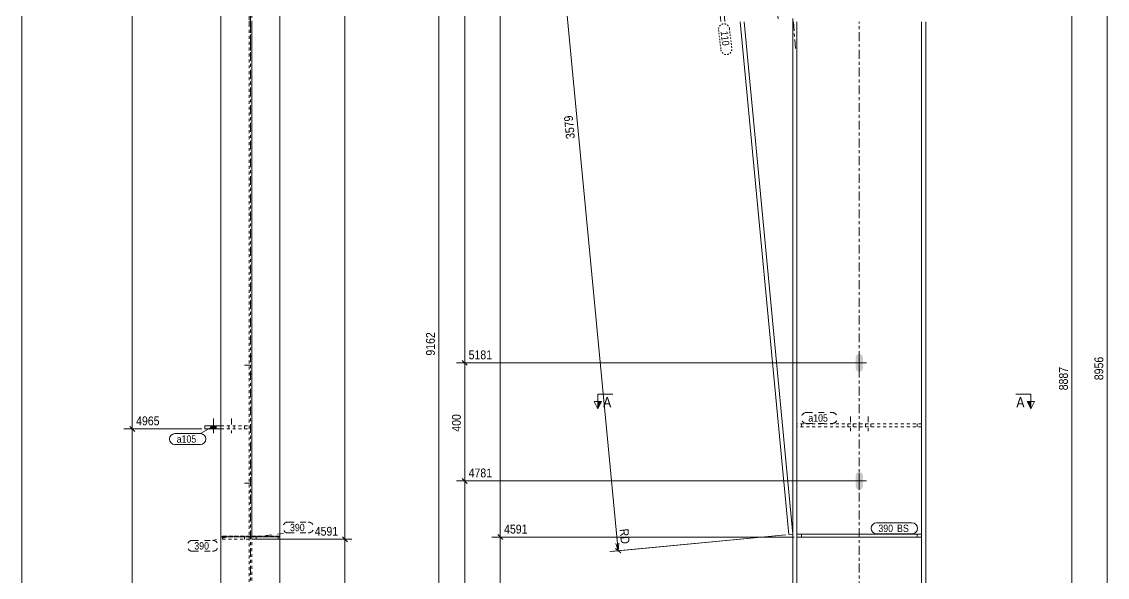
# Model space of a CAD drawing. Header units: millimetres. Extents: x 2 to 579, y 1 to 825.
# Drawn here: x 5 to 372.6, y 321.1 to 509.3 of the extents above; entities that cross this region are included whole.
import ezdxf

# ---------------------------------------------------------------- set-up
doc = ezdxf.new("R2010")
doc.units = ezdxf.units.MM
for name, pattern in [('XKITLINE00', [0]), ('XKITLINE01', [4, 1, -1, 1, -1]), ('XKITLINE02', [4, 2, -2]), ('XKITLINE03', [6, 3, -1, 1, -1]), ('XKITLINE04', [3, 0.5, -0.5, 0.5, -0.5, 0.5, -0.5])]:
    doc.linetypes.add(name, pattern=pattern)
for name, color, linetype, lineweight in [('Bolt', 3, 'Continuous', 0), ('Dimensions', 7, 'Continuous', 0), ('DrawingSheet', 5, 'Continuous', 0), ('Part', 2, 'Continuous', 0), ('PartMark', 7, 'Continuous', 0), ('Section', 6, 'Continuous', 0)]:
    doc.layers.add(name, color=color, linetype=linetype, lineweight=lineweight)
doc.styles.add('ARIAL', font='ARIAL.TTF')

# ---------------------------------------------------------------- blocks, each defined once
blk = doc.blocks.new('*A6')
at = {"layer": 'Bolt'}
for points in [[(289.12, 390.81), (288.65, 390.72), (288.17, 390.81), (287.76, 391.08), (287.49, 391.49), (287.4, 391.97), (287.4, 395.47), (287.49, 395.94), (287.76, 396.35), (288.17, 396.62), (288.65, 396.72), (289.12, 396.62), (289.53, 396.35), (289.8, 395.94), (289.9, 395.47), (289.9, 391.97), (289.8, 391.49), (289.53, 391.08)], [(289.12, 350.81), (288.65, 350.72), (288.17, 350.81), (287.76, 351.08), (287.49, 351.49), (287.4, 351.97), (287.4, 355.47), (287.49, 355.94), (287.76, 356.35), (288.17, 356.62), (288.65, 356.72), (289.12, 356.62), (289.53, 356.35), (289.8, 355.94), (289.9, 355.47), (289.9, 351.97), (289.8, 351.49), (289.53, 351.08)]]:
    blk.add_hatch(color=3, dxfattribs=at).paths.add_polyline_path(points, flags=17)
at = {"layer": 'Bolt', "color": 3, "linetype": 'XKITLINE00', "lineweight": 0}
for p, q in [((291.15, 393.72), (286.15, 393.72)), ((288.65, 396.22), (288.65, 391.22)), ((291.15, 353.72), (286.15, 353.72)), ((288.65, 356.22), (288.65, 351.22))]:
    blk.add_line(p, q, dxfattribs=at)
blk = doc.blocks.new('*A10')
at = {"layer": 'Bolt', "color": 3, "linetype": 'XKITLINE02', "lineweight": 0}
for p, q in [((285.65, 375.59), (285.65, 370.59)), ((285.65, 375.59), (285.65, 370.59)), ((291.65, 375.59), (291.65, 370.59)), ((291.65, 375.59), (291.65, 370.59)), ((284.75, 373.09), (284.75, 372.09)), ((284.75, 373.09), (284.75, 372.09)), ((286.55, 373.09), (286.55, 372.09)), ((286.55, 373.09), (286.55, 372.09)), ((290.75, 373.09), (290.75, 372.09)), ((290.75, 373.09), (290.75, 372.09)), ((292.55, 373.09), (292.55, 372.09)), ((292.55, 373.09), (292.55, 372.09))]:
    blk.add_line(p, q, dxfattribs=at)
blk = doc.blocks.new('*A13')
at = {"layer": 'Part', "color": 2, "linetype": 'XKITLINE00', "lineweight": 0}
for p, q in [((266.15, 509.22), (266.15, 220.7)), ((267.55, 509.22), (267.55, 220.7)), ((309.75, 220.7), (309.75, 509.22)), ((311.15, 220.7), (311.15, 509.22))]:
    blk.add_line(p, q, dxfattribs=at)
at = {"layer": 'Part', "color": 7, "linetype": 'XKITLINE03', "lineweight": 0}
blk.add_line((288.65, 220.7), (288.65, 509.22), dxfattribs=at)
blk = doc.blocks.new('*A18')
at = {"layer": 'Part', "color": 7, "linetype": 'XKITLINE01', "lineweight": 0}
for p, q in [((309.75, 335.7), (267.55, 335.7)), ((267.55, 335.7), (267.55, 334.7)), ((267.55, 334.7), (309.75, 334.7)), ((269.05, 334.7), (269.05, 335.7)), ((308.25, 334.7), (308.25, 335.7)), ((309.75, 334.7), (309.75, 335.7))]:
    blk.add_line(p, q, dxfattribs=at)
blk = doc.blocks.new('*A19')
at = {"layer": 'Part', "color": 7, "linetype": 'XKITLINE01', "lineweight": 0}
for p, q in [((229.5, 638.25), (264.98, 666.22)), ((264.98, 666.22), (266.15, 665.67)), ((266.15, 509.32), (266.15, 665.67)), ((266.15, 509.32), (266.15, 665.67)), ((266.15, 665.67), (266.15, 665.67)), ((266.15, 335.7), (266.15, 509.22)), ((266.15, 335.7), (266.15, 509.22))]:
    blk.add_line(p, q, dxfattribs=at)
at = {"layer": 'Part', "color": 2, "linetype": 'XKITLINE00', "lineweight": 0}
for p, q in [((266.15, 665.67), (264.98, 666.22)), ((241.74, 509.32), (229.5, 638.25)), ((230.81, 639.28), (243.15, 509.32)), ((264.75, 335.56), (248.26, 509.22)), ((249.67, 509.22), (266.15, 335.7)), ((266.15, 335.7), (264.75, 335.56))]:
    blk.add_line(p, q, dxfattribs=at)
at = {"layer": 'Part', "color": 7, "linetype": 'XKITLINE03', "lineweight": 0}
for p, q in [((249.58, 664.78), (261.21, 509.32)), ((266.35, 509.22), (267.09, 499.33))]:
    blk.add_line(p, q, dxfattribs=at)
blk = doc.blocks.new('*A20')
at = {"layer": 'Part', "color": 2, "linetype": 'XKITLINE00', "lineweight": 0}
for p, q in [((267.55, 335.7), (309.75, 335.7)), ((267.55, 334.7), (309.75, 334.7))]:
    blk.add_line(p, q, dxfattribs=at)
at = {"layer": 'Part', "color": 7, "linetype": 'XKITLINE01', "lineweight": 0}
for p, q in [((267.55, 335.7), (267.55, 334.7)), ((269.05, 334.7), (269.05, 335.7)), ((308.25, 335.7), (308.25, 334.7)), ((309.75, 334.7), (309.75, 335.7))]:
    blk.add_line(p, q, dxfattribs=at)
blk = doc.blocks.new('*A22')
at = {"layer": 'Part', "color": 7, "linetype": 'XKITLINE01', "lineweight": 0}
for p, q in [((309.75, 373.09), (267.55, 373.09)), ((267.55, 372.09), (267.55, 373.09)), ((309.75, 372.09), (267.55, 372.09)), ((269.05, 373.09), (269.05, 372.09)), ((308.25, 372.09), (308.25, 373.09)), ((309.75, 373.09), (309.75, 372.09))]:
    blk.add_line(p, q, dxfattribs=at)
blk = doc.blocks.new('*A25')
at = {"layer": 'Bolt', "color": 3, "linetype": 'XKITLINE02', "lineweight": 0}
for p, q in [((82, 395.98), (82.9, 395.98)), ((80.45, 392.98), (84.45, 392.98)), ((82, 389.98), (82.9, 389.98)), ((80.45, 352.98), (84.45, 352.98)), ((82, 355.98), (82.9, 355.98)), ((82, 349.98), (82.9, 349.98))]:
    blk.add_line(p, q, dxfattribs=at)
blk = doc.blocks.new('*A29')
at = {"layer": 'Bolt'}
blk.add_hatch(color=3, dxfattribs=at).paths.add_polyline_path([(69.1, 371.35), (69.1, 372.35), (70.9, 372.35), (70.9, 371.35)], flags=17)
blk.add_hatch(color=3, dxfattribs=at).paths.add_polyline_path([(69.1, 371.35), (69.1, 372.35), (70.9, 372.35), (70.9, 371.35)], flags=17)
at = {"layer": 'Bolt', "color": 3, "linetype": 'XKITLINE00', "lineweight": 0}
for p, q in [((69.1, 372.35), (69.1, 371.35)), ((69.1, 372.35), (69.1, 371.35)), ((70, 374.85), (70, 369.85)), ((70, 374.85), (70, 369.85)), ((70.9, 372.35), (70.9, 371.35)), ((70.9, 372.35), (70.9, 371.35))]:
    blk.add_line(p, q, dxfattribs=at)
at = {"layer": 'Bolt', "color": 3, "linetype": 'XKITLINE02', "lineweight": 0}
for p, q in [((75.1, 372.35), (75.1, 371.35)), ((75.1, 372.35), (75.1, 371.35)), ((76, 374.85), (76, 369.85)), ((76, 374.85), (76, 369.85)), ((76.9, 372.35), (76.9, 371.35)), ((76.9, 372.35), (76.9, 371.35))]:
    blk.add_line(p, q, dxfattribs=at)
blk = doc.blocks.new('*A32')
at = {"layer": 'Part', "color": 7, "linetype": 'XKITLINE01', "lineweight": 0}
for p, q in [((72.45, 701.88), (72.45, 508.58)), ((82, 700.77), (82, 508.58)), ((82.9, 508.58), (82.9, 700.77)), ((92.45, 508.58), (92.45, 701.88)), ((72.45, 508.48), (72.45, 334.83)), ((82, 508.48), (82, 219.96)), ((82.9, 219.96), (82.9, 508.48)), ((92.45, 334.83), (92.45, 508.48))]:
    blk.add_line(p, q, dxfattribs=at)
at = {"layer": 'Part', "color": 7, "linetype": 'XKITLINE03', "lineweight": 0}
for p, q in [((82.45, 508.58), (82.45, 694.14)), ((82.45, 219.96), (82.45, 508.48))]:
    blk.add_line(p, q, dxfattribs=at)
at = {"layer": 'Part', "color": 2, "linetype": 'XKITLINE00', "lineweight": 0}
for p, q in [((72.45, 219.96), (72.45, 334.83)), ((92.45, 334.83), (92.45, 219.96))]:
    blk.add_line(p, q, dxfattribs=at)
blk = doc.blocks.new('*A37')
at = {"layer": 'Part', "color": 7, "linetype": 'XKITLINE01', "lineweight": 0}
for p, q in [((82, 334.96), (73, 334.96)), ((73, 334.96), (73, 333.96)), ((80.5, 334.96), (80.5, 333.96)), ((82, 333.96), (82, 334.96)), ((73, 333.96), (82, 333.96))]:
    blk.add_line(p, q, dxfattribs=at)
blk = doc.blocks.new('*A38')
at = {"layer": 'Part', "color": 7, "linetype": 'XKITLINE01', "lineweight": 0}
for p, q in [((82, 665.48), (82, 508.58)), ((82.9, 665.48), (82, 665.48)), ((82.9, 508.58), (82.9, 665.48)), ((82, 664.93), (82.9, 664.93)), ((82, 638.54), (72.45, 638.54)), ((72.45, 638.54), (72.45, 627.23)), ((72.45, 637.51), (92.45, 637.51)), ((92.45, 638.54), (82.9, 638.54)), ((92.45, 627.23), (92.45, 638.54)), ((82, 508.48), (82, 334.96)), ((82.9, 334.96), (82.9, 508.48)), ((92.45, 334.96), (72.45, 334.96))]:
    blk.add_line(p, q, dxfattribs=at)
at = {"layer": 'Part', "color": 7, "linetype": 'XKITLINE03', "lineweight": 0}
for p, q in [((82.45, 664.04), (82.45, 508.58)), ((82.45, 508.48), (82.45, 498.59))]:
    blk.add_line(p, q, dxfattribs=at)
at = {"layer": 'Part', "color": 2, "linetype": 'XKITLINE00', "lineweight": 0}
for p, q in [((72.45, 508.58), (72.45, 627.23)), ((92.45, 508.58), (92.45, 627.23)), ((72.45, 334.83), (72.45, 508.48)), ((92.45, 334.83), (92.45, 508.48)), ((92.45, 334.83), (72.45, 334.83))]:
    blk.add_line(p, q, dxfattribs=at)
blk = doc.blocks.new('*A39')
at = {"layer": 'Part', "color": 7, "linetype": 'XKITLINE01', "lineweight": 0}
for p, q in [((91.9, 334.96), (82.9, 334.96)), ((82.9, 334.96), (82.9, 333.96)), ((84.4, 334.96), (84.4, 333.96)), ((91.9, 333.96), (91.9, 334.96)), ((82.9, 333.96), (91.9, 333.96))]:
    blk.add_line(p, q, dxfattribs=at)
blk = doc.blocks.new('*A41')
at = {"layer": 'Part', "color": 2, "linetype": 'XKITLINE00', "lineweight": 0}
for p, q in [((67, 372.35), (72.45, 372.35)), ((67, 372.35), (67, 371.35)), ((67, 371.35), (72.45, 371.35))]:
    blk.add_line(p, q, dxfattribs=at)
at = {"layer": 'Part', "color": 7, "linetype": 'XKITLINE01', "lineweight": 0}
for p, q in [((72.45, 372.35), (82, 372.35)), ((72.45, 371.35), (82, 371.35)), ((80.5, 372.35), (80.5, 371.35)), ((82, 372.35), (82, 371.35))]:
    blk.add_line(p, q, dxfattribs=at)
blk = doc.blocks.new('*A63')
at = {"layer": 'DrawingSheet', "color": 5, "linetype": 'XKITLINE00', "lineweight": 0}
blk.add_line((5, 825), (5, 5), dxfattribs=at)
blk = doc.blocks.new('*A74')
at = {"layer": 'Dimensions', "color": 7, "linetype": 'XKITLINE00', "lineweight": 0}
blk.add_line((146.27, 79.97), (146.27, 721.24), dxfattribs=at)
at = {"layer": 'Dimensions', "color": 3, "style": 'ARIAL', "width": 0.85}
blk.add_text('9162', height=3, rotation=90.0002, dxfattribs=at).set_placement((144.92, 396.16))
blk = doc.blocks.new('*A76')
at = {"layer": 'Dimensions', "color": 7, "linetype": 'XKITLINE00', "lineweight": 0}
blk.add_line((360.65, 81.97), (360.65, 695.74), dxfattribs=at)
at = {"layer": 'Dimensions', "color": 3, "style": 'ARIAL', "width": 0.85}
blk.add_text('8887', height=3, rotation=90.0002, dxfattribs=at).set_placement((359.3, 384.41))
blk = doc.blocks.new('*A80')
at = {"layer": 'Dimensions', "color": 7, "linetype": 'XKITLINE00', "lineweight": 0}
for p, q in [((287.65, 353.72), (152.21, 353.72)), ((154.22, 354.56), (155.91, 352.87)), ((155.06, 105.1), (155.06, 353.72)), ((287.65, 105.1), (152.21, 105.1)), ((154.22, 105.95), (155.91, 104.25))]:
    blk.add_line(p, q, dxfattribs=at)
at = {"layer": 'Dimensions', "color": 3}
for p in [(155.06, 353.72), (155.06, 105.1)]:
    blk.add_point(p, dxfattribs=at)
at = {"layer": 'Dimensions', "color": 3, "style": 'ARIAL', "width": 0.85}
blk.add_text('4781', height=3, dxfattribs=at).set_placement((156.36, 354.92))
blk.add_text('4550', height=3, rotation=90.0002, dxfattribs=at).set_placement((153.71, 224.96))
blk = doc.blocks.new('*A81')
at = {"layer": 'Dimensions', "color": 7, "linetype": 'XKITLINE00', "lineweight": 0}
for p, q in [((287.65, 393.72), (152.21, 393.72)), ((154.22, 394.56), (155.91, 392.87)), ((155.06, 353.72), (155.06, 393.72)), ((287.65, 353.72), (152.21, 353.72)), ((154.22, 354.56), (155.91, 352.87))]:
    blk.add_line(p, q, dxfattribs=at)
at = {"layer": 'Dimensions', "color": 3}
for p in [(155.06, 393.72), (155.06, 353.72)]:
    blk.add_point(p, dxfattribs=at)
at = {"layer": 'Dimensions', "color": 3, "style": 'ARIAL', "width": 0.85}
blk.add_text('5181', height=3, dxfattribs=at).set_placement((156.36, 394.92))
blk.add_text('400', height=3, rotation=90.0002, dxfattribs=at).set_placement((153.71, 370.38))
blk = doc.blocks.new('*A82')
at = {"layer": 'Dimensions', "color": 7, "linetype": 'XKITLINE00', "lineweight": 0}
for p, q in [((287.65, 645.66), (152.21, 645.66)), ((154.22, 646.51), (155.91, 644.81)), ((155.06, 393.72), (155.06, 645.66)), ((287.65, 393.72), (152.21, 393.72)), ((154.22, 394.56), (155.91, 392.87))]:
    blk.add_line(p, q, dxfattribs=at)
at = {"layer": 'Dimensions', "color": 3}
for p in [(155.06, 645.66), (155.06, 393.72)]:
    blk.add_point(p, dxfattribs=at)
at = {"layer": 'Dimensions', "color": 3, "style": 'ARIAL', "width": 0.85}
blk.add_text('8386', height=3, dxfattribs=at).set_placement((156.36, 646.86))
blk.add_text('3205', height=3, rotation=90.0002, dxfattribs=at).set_placement((153.71, 515.24))
blk = doc.blocks.new('*A85')
at = {"layer": 'Dimensions', "color": 7, "linetype": 'XKITLINE00', "lineweight": 0}
for p, q in [((229.92, 623.22), (176.75, 618.17)), ((178.66, 619.21), (180.51, 617.68)), ((206.97, 330.08), (179.58, 618.44)), ((263.76, 335.47), (204.13, 329.81)), ((263.76, 335.47), (204.58, 329.85)), ((206.29, 337.27), (206.97, 330.08)), ((206.23, 332.52), (206.97, 330.08)), ((207.23, 332.61), (206.97, 330.08)), ((206.04, 330.84), (207.89, 329.31))]:
    blk.add_line(p, q, dxfattribs=at)
at = {"layer": 'Dimensions', "color": 3}
for p in [(179.58, 618.44), (206.97, 330.08)]:
    blk.add_point(p, dxfattribs=at)
at = {"layer": 'Dimensions', "color": 7}
blk.add_point((206.97, 330.08), dxfattribs=at)
at = {"layer": 'Dimensions', "color": 3, "style": 'ARIAL', "width": 0.85}
for s, rotation, p in [('3579', 5.4259, (180.77, 619.76)), ('3579', 95.4261, (192.35, 469.7)), ('RD', -84.5743, (207.48, 337.38))]:
    blk.add_text(s, height=3, rotation=rotation, dxfattribs=at).set_placement(p)
blk = doc.blocks.new('*A92')
at = {"layer": 'PartMark', "color": 7, "linetype": 'XKITLINE02', "lineweight": 0}
for p, q in [((270.8, 376.89), (279.41, 376.89)), ((270.8, 373.19), (279.41, 373.19))]:
    blk.add_line(p, q, dxfattribs=at)
for centre, start, end in [((270.8, 375.04), 90, 270), ((279.41, 375.04), 270, 90)]:
    blk.add_arc(centre, 1.85, start, end, dxfattribs=at)
at = {"layer": 'PartMark', "color": 3, "style": 'ARIAL', "width": 0.85}
blk.add_text('a105', height=2.5, dxfattribs=at).set_placement((271.4, 373.79))
blk = doc.blocks.new('*A94')
at = {"layer": 'PartMark', "color": 7, "linetype": 'XKITLINE04', "lineweight": 0}
for p, q in [((241.02, 506.49), (241.8, 499.77)), ((244.69, 506.92), (245.48, 500.2))]:
    blk.add_line(p, q, dxfattribs=at)
for centre, start, end in [((242.86, 506.7), 6.6433, 186.6433), ((243.64, 499.99), 186.6433, 6.6433)]:
    blk.add_arc(centre, 1.85, start, end, dxfattribs=at)
at = {"layer": 'PartMark', "color": 3, "style": 'ARIAL', "width": 0.85}
blk.add_text('110', height=2.5, rotation=-83.3539, dxfattribs=at).set_placement((241.68, 505.96))
blk = doc.blocks.new('*A101')
at = {"layer": 'PartMark', "color": 7, "linetype": 'XKITLINE00', "lineweight": 0}
for p, q in [((294.53, 339.5), (306.5, 339.5)), ((294.53, 335.8), (306.5, 335.8))]:
    blk.add_line(p, q, dxfattribs=at)
for centre, start, end in [((294.53, 337.65), 90, 270), ((306.5, 337.65), 270, 90)]:
    blk.add_arc(centre, 1.85, start, end, dxfattribs=at)
at = {"layer": 'PartMark', "color": 3, "style": 'ARIAL', "width": 0.85}
for s, p in [('390', (295.13, 336.4)), ('BS', (301.45, 336.4))]:
    blk.add_text(s, height=2.5, dxfattribs=at).set_placement(p)
blk = doc.blocks.new('*A103')
at = {"layer": 'Section'}
for points in [[(201.4, 380.59), (200.15, 378.09), (200.15, 380.59)], [(346.71, 380.59), (346.71, 378.09), (345.46, 380.59)]]:
    blk.add_hatch(color=3, dxfattribs=at).paths.add_polyline_path(points, flags=17)
at = {"layer": 'Section', "color": 1, "linetype": 'XKITLINE00', "lineweight": 0}
for p, q in [((200.15, 383.09), (205.15, 383.09)), ((200.15, 383.09), (200.15, 378.09)), ((346.71, 383.09), (341.71, 383.09)), ((346.71, 383.09), (346.71, 378.09))]:
    blk.add_line(p, q, dxfattribs=at)
at = {"layer": 'Section', "color": 3, "linetype": 'XKITLINE00', "lineweight": 0}
for p, q in [((200.15, 378.09), (198.9, 380.59)), ((201.4, 380.59), (198.9, 380.59)), ((200.15, 378.09), (201.4, 380.59)), ((345.46, 380.59), (347.96, 380.59)), ((346.71, 378.09), (345.46, 380.59)), ((347.96, 380.59), (346.71, 378.09))]:
    blk.add_line(p, q, dxfattribs=at)
at = {"layer": 'Section', "color": 7, "style": 'ARIAL', "width": 0.85}
for p in [(201.9, 378.59), (341.85, 378.59)]:
    blk.add_text('A', height=3.5, dxfattribs=at).set_placement(p)
blk = doc.blocks.new('*A109')
at = {"layer": 'Dimensions', "color": 7, "linetype": 'XKITLINE00', "lineweight": 0}
blk.add_line((372.65, 81.97), (372.65, 702.62), dxfattribs=at)
at = {"layer": 'Dimensions', "color": 3, "style": 'ARIAL', "width": 0.85}
blk.add_text('8956', height=3, rotation=90.0002, dxfattribs=at).set_placement((371.3, 387.84))
blk = doc.blocks.new('*A110')
at = {"layer": 'Dimensions', "color": 7, "linetype": 'XKITLINE00', "lineweight": 0}
for p, q in [((266.55, 334.7), (164.21, 334.7)), ((166.22, 335.55), (167.91, 333.85)), ((167.06, 81.97), (167.06, 334.7)), ((265.15, 81.97), (164.21, 81.97)), ((166.22, 82.82), (167.91, 81.12))]:
    blk.add_line(p, q, dxfattribs=at)
at = {"layer": 'Dimensions', "color": 3}
for p in [(167.06, 334.7), (167.06, 81.97)]:
    blk.add_point(p, dxfattribs=at)
at = {"layer": 'Dimensions', "color": 3, "style": 'ARIAL', "width": 0.85}
blk.add_text('4591', height=3, dxfattribs=at).set_placement((168.36, 335.9))
blk.add_text('4591', height=3, rotation=90.0002, dxfattribs=at).set_placement((165.71, 203.88))
blk = doc.blocks.new('*A111')
at = {"layer": 'Dimensions', "color": 7, "linetype": 'XKITLINE00', "lineweight": 0}
for p, q in [((310.15, 702.62), (164.21, 702.62)), ((166.22, 703.46), (167.91, 701.77)), ((167.06, 334.7), (167.06, 702.62)), ((266.55, 334.7), (164.21, 334.7)), ((166.22, 335.55), (167.91, 333.85))]:
    blk.add_line(p, q, dxfattribs=at)
at = {"layer": 'Dimensions', "color": 3}
for p in [(167.06, 702.62), (167.06, 334.7)]:
    blk.add_point(p, dxfattribs=at)
at = {"layer": 'Dimensions', "color": 3, "style": 'ARIAL', "width": 0.85}
blk.add_text('8956', height=3, dxfattribs=at).set_placement((168.36, 703.82))
blk.add_text('4365', height=3, rotation=90.0002, dxfattribs=at).set_placement((165.71, 514.21))
blk = doc.blocks.new('*A112')
at = {"layer": 'Dimensions', "color": 7, "linetype": 'XKITLINE00', "lineweight": 0}
for p, q in [((113.6, 334.81), (115.3, 333.11)), ((83, 333.96), (116.85, 333.96)), ((114.45, 81.23), (114.45, 333.96)), ((93.45, 81.23), (116.85, 81.23)), ((113.6, 82.08), (115.3, 80.39))]:
    blk.add_line(p, q, dxfattribs=at)
at = {"layer": 'Dimensions', "color": 3}
for p in [(114.45, 333.96), (114.45, 81.23)]:
    blk.add_point(p, dxfattribs=at)
at = {"layer": 'Dimensions', "color": 3, "style": 'ARIAL', "width": 0.85}
blk.add_text('4591', height=3, dxfattribs=at).set_placement((104.25, 335.16))
blk.add_text('4591', height=3, rotation=90.0002, dxfattribs=at).set_placement((113.1, 203.15))
blk = doc.blocks.new('*A113')
at = {"layer": 'Dimensions', "color": 7, "linetype": 'XKITLINE00', "lineweight": 0}
for p, q in [((113.6, 702.72), (115.3, 701.03)), ((93.45, 701.88), (116.85, 701.88)), ((114.45, 333.96), (114.45, 701.88)), ((113.6, 334.81), (115.3, 333.11)), ((83, 333.96), (116.85, 333.96))]:
    blk.add_line(p, q, dxfattribs=at)
at = {"layer": 'Dimensions', "color": 3}
for p in [(114.45, 701.88), (114.45, 333.96)]:
    blk.add_point(p, dxfattribs=at)
at = {"layer": 'Dimensions', "color": 3, "style": 'ARIAL', "width": 0.85}
blk.add_text('8956', height=3, dxfattribs=at).set_placement((99.75, 703.08))
blk.add_text('4365', height=3, rotation=90.0002, dxfattribs=at).set_placement((113.1, 513.47))
blk = doc.blocks.new('*A119')
at = {"layer": 'Dimensions', "color": 7, "linetype": 'XKITLINE00', "lineweight": 0}
for p, q in [((66, 371.35), (39.6, 371.35)), ((41.6, 372.2), (43.3, 370.5)), ((42.45, 81.23), (42.45, 371.35)), ((42.45, 88.46), (42.45, 81.23)), ((71.45, 81.23), (37.95, 81.23)), ((71.45, 81.23), (39.6, 81.23)), ((41.6, 82.08), (43.3, 80.39)), ((41.95, 83.73), (42.45, 81.23)), ((42.95, 83.73), (42.45, 81.23))]:
    blk.add_line(p, q, dxfattribs=at)
at = {"layer": 'Dimensions', "color": 3}
for p in [(42.45, 371.35), (42.45, 81.23)]:
    blk.add_point(p, dxfattribs=at)
at = {"layer": 'Dimensions', "color": 7}
blk.add_point((42.45, 81.23), dxfattribs=at)
at = {"layer": 'Dimensions', "color": 3, "style": 'ARIAL', "width": 0.85}
blk.add_text('4965', height=3, dxfattribs=at).set_placement((43.75, 372.55))
for s, p in [('4965', (41.1, 221.84)), ('RD', (41.25, 82.68))]:
    blk.add_text(s, height=3, rotation=90.0002, dxfattribs=at).set_placement(p)
blk = doc.blocks.new('*A120')
at = {"layer": 'Dimensions', "color": 7, "linetype": 'XKITLINE00', "lineweight": 0}
for p, q in [((66, 663.42), (39.6, 663.42)), ((41.6, 664.27), (43.3, 662.57)), ((42.45, 371.35), (42.45, 663.42)), ((66, 371.35), (39.6, 371.35)), ((41.6, 372.2), (43.3, 370.5))]:
    blk.add_line(p, q, dxfattribs=at)
at = {"layer": 'Dimensions', "color": 3}
for p in [(42.45, 663.42), (42.45, 371.35)]:
    blk.add_point(p, dxfattribs=at)
at = {"layer": 'Dimensions', "color": 3, "style": 'ARIAL', "width": 0.85}
blk.add_text('8571', height=3, dxfattribs=at).set_placement((43.75, 664.62))
blk.add_text('3606', height=3, rotation=90.0002, dxfattribs=at).set_placement((41.1, 512.94))
blk = doc.blocks.new('*A125')
at = {"layer": 'PartMark', "color": 7, "linetype": 'XKITLINE00', "lineweight": 0}
for p, q in [((69.75, 372.14), (65.51, 369.75)), ((56.89, 369.75), (65.51, 369.75)), ((56.89, 366.05), (65.51, 366.05))]:
    blk.add_line(p, q, dxfattribs=at)
for centre, start, end in [((56.89, 367.9), 90, 270), ((65.51, 367.9), 270, 90)]:
    blk.add_arc(centre, 1.85, start, end, dxfattribs=at)
at = {"layer": 'PartMark', "color": 3, "style": 'ARIAL', "width": 0.85}
blk.add_text('a105', height=2.5, dxfattribs=at).set_placement((57.49, 366.65))
blk = doc.blocks.new('*A127')
at = {"layer": 'PartMark', "color": 7, "linetype": 'XKITLINE02', "lineweight": 0}
for p, q in [((95.27, 339.79), (102.03, 339.79)), ((83.67, 334.83), (95.27, 336.09)), ((95.27, 336.09), (102.03, 336.09))]:
    blk.add_line(p, q, dxfattribs=at)
for centre, start, end in [((95.27, 337.94), 90, 270), ((102.03, 337.94), 270, 90)]:
    blk.add_arc(centre, 1.85, start, end, dxfattribs=at)
at = {"layer": 'PartMark', "color": 3, "style": 'ARIAL', "width": 0.85}
blk.add_text('390', height=2.5, dxfattribs=at).set_placement((95.87, 336.69))
blk = doc.blocks.new('*A129')
at = {"layer": 'PartMark', "color": 7, "linetype": 'XKITLINE02', "lineweight": 0}
for p, q in [((74.83, 334.73), (69.63, 333.58)), ((62.87, 333.58), (69.63, 333.58)), ((62.87, 329.88), (69.63, 329.88))]:
    blk.add_line(p, q, dxfattribs=at)
for centre, start, end in [((62.87, 331.73), 90, 270), ((69.63, 331.73), 270, 90)]:
    blk.add_arc(centre, 1.85, start, end, dxfattribs=at)
at = {"layer": 'PartMark', "color": 3, "style": 'ARIAL', "width": 0.85}
blk.add_text('390', height=2.5, dxfattribs=at).set_placement((63.47, 330.48))

msp = doc.modelspace()

# ---------------------------------------------------------------- block references
at = {"lineweight": 0}
for name in ['*A63', '*A74', '*A113', '*A111', '*A109', '*A76', '*A120', '*A38', '*A19', '*A25', '*A82', '*A6', '*A85', '*A94', '*A81', '*A103', '*A119', '*A92', '*A10', '*A125', '*A41', '*A29', '*A22', '*A80', '*A127', '*A110', '*A101', '*A129', '*A37', '*A39', '*A112', '*A18', '*A20']:
    msp.add_blockref(name, (0, 0), dxfattribs=at)
at = {"layer": 'Part', "lineweight": 0}
for name in ['*A13', '*A32']:
    msp.add_blockref(name, (0, 0), dxfattribs=at)

doc.saveas('drawing.dxf')
